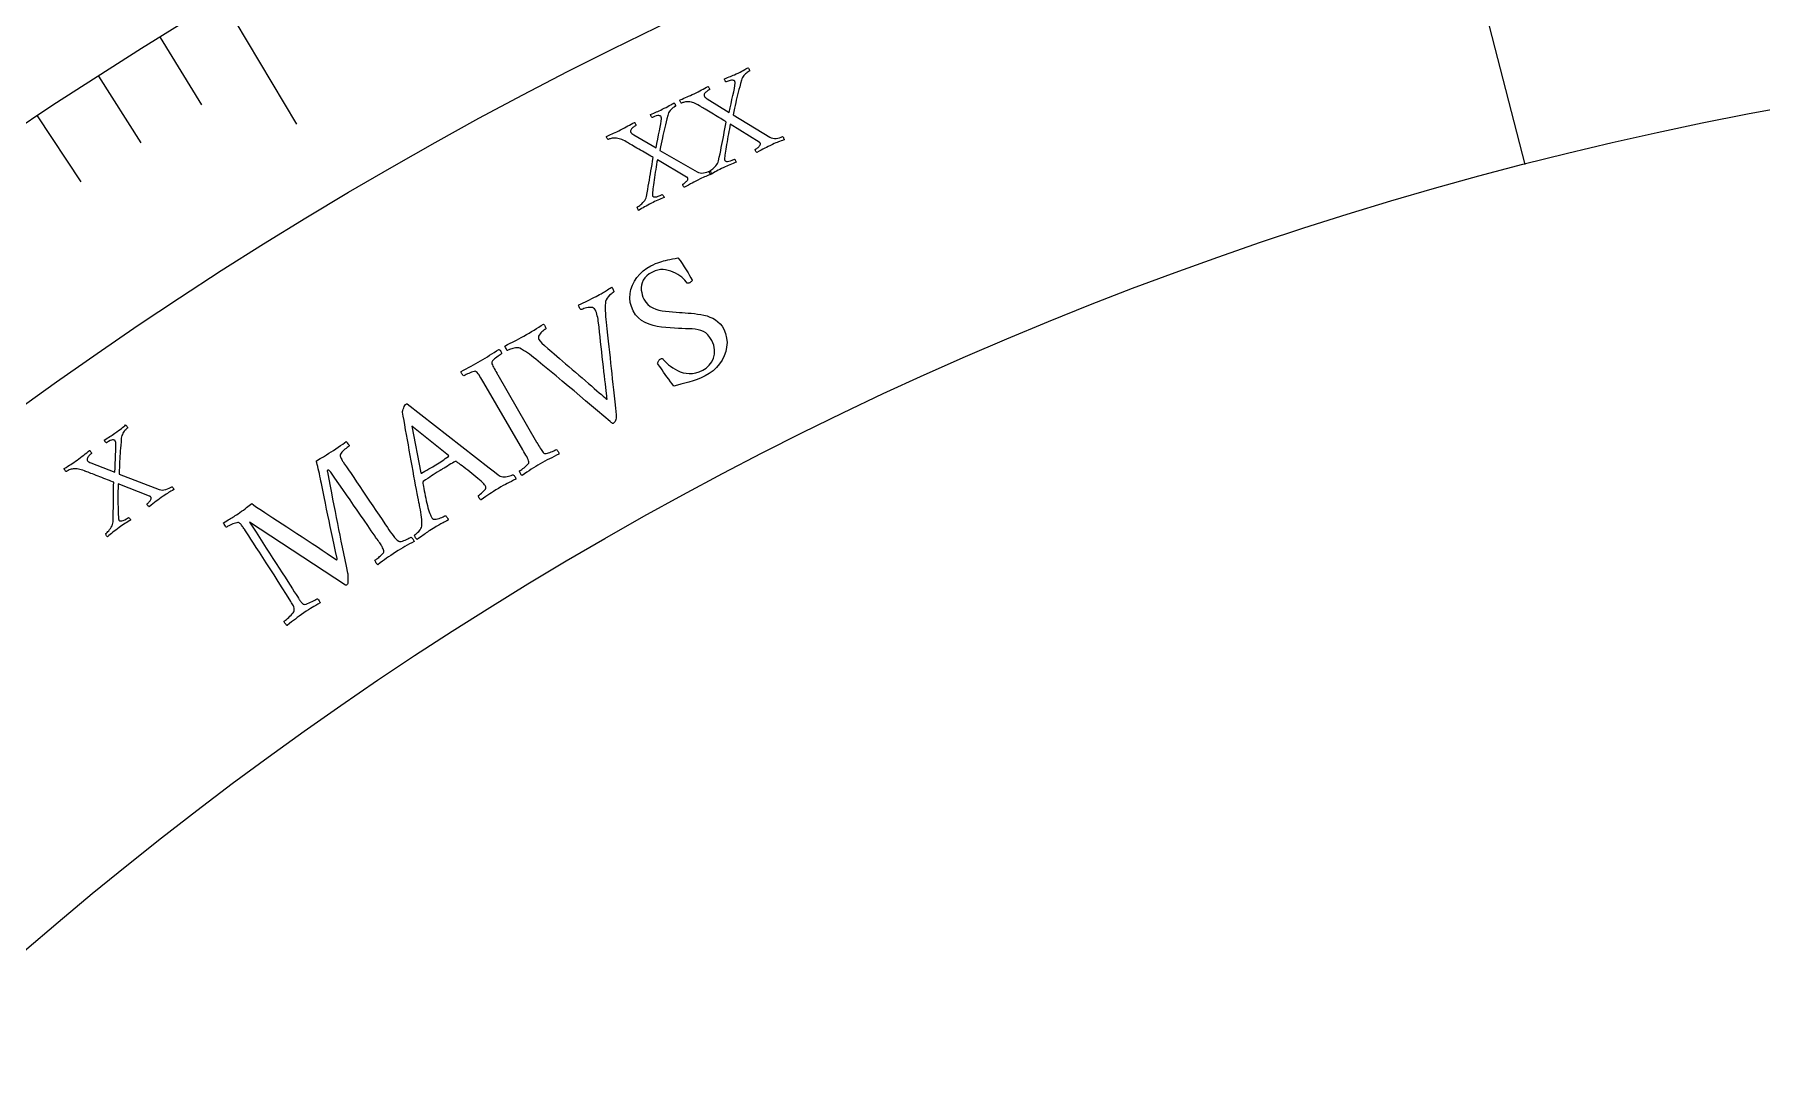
# Model space of a CAD drawing. Header units: millimetres. Extents: x -76 to 76, y -76 to 98.
# Drawn here: x -33.43 to -9.52, y 37.03 to 51.48 of the extents above; entities that cross this region are included whole.
import ezdxf

# ---------------------------------------------------------------- set-up
doc = ezdxf.new("R2010")
doc.units = ezdxf.units.MM
for name, color, linetype in [('ENGRAVE', 7, 'Continuous'), ('ENGRAVE_FINE', 8, 'Continuous'), ('TEXT', 5, 'Continuous')]:
    doc.layers.add(name, color=color, linetype=linetype)

msp = doc.modelspace()

# ---------------------------------------------------------------- linework, layer by layer
at = {"layer": 'ENGRAVE'}
for points in [[(-15.071, 58.5102), (-12.7961, 49.6785)], [(-30.8292, 51.9629), (-29.8054, 50.2373)]]:
    msp.add_lwpolyline(points, dxfattribs=at)
for radius in [74.48, 74.48, 72.485, 68.78, 68.78, 65.854, 60.42, 60.42, 57.228, 51.3, 51.3]:
    msp.add_circle((0, 0), radius, dxfattribs=at)
at = {"layer": 'ENGRAVE_FINE'}
for points in [[(-31.6926, 51.4408), (-31.1185, 50.509)], [(-32.5474, 50.9043), (-31.9578, 49.9822)], [(-33.3933, 50.3534), (-32.7884, 49.4413)]]:
    msp.add_lwpolyline(points, dxfattribs=at)
at = {"layer": 'TEXT'}
for points in [[(-24.2976, 50.6612), (-24.27, 50.6746), (-24.2438, 50.6877), (-24.2188, 50.7005), (-24.1951, 50.7131), (-24.1722, 50.7254), (-24.1494, 50.7375), (-24.1267, 50.7494), (-24.1042, 50.7611), (-24.101, 50.7578), (-24.0975, 50.7529), (-24.0936, 50.7462), (-24.0893, 50.7378), (-24.0859, 50.7294), (-24.0843, 50.7231), (-24.0846, 50.7186), (-24.0868, 50.7162), (-24.0928, 50.713), (-24.1001, 50.7087), (-24.1084, 50.7032), (-24.1179, 50.6966), (-24.1276, 50.6892), (-24.1365, 50.6811), (-24.1447, 50.6725), (-24.1521, 50.6632), (-24.1576, 50.6536), (-24.1602, 50.6439), (-24.1598, 50.634), (-24.1565, 50.624), (-24.1509, 50.6154), (-24.1424, 50.6065), (-24.1308, 50.5974), (-24.1163, 50.5881), (-23.8115, 50.4022), (-23.7988, 50.4633), (-23.7862, 50.5228), (-23.7737, 50.5805), (-23.7612, 50.6364), (-23.7499, 50.6883), (-23.7407, 50.7337), (-23.7338, 50.7726), (-23.729, 50.805), (-23.7287, 50.8099), (-23.7289, 50.8145), (-23.7296, 50.8189), (-23.7308, 50.8231), (-23.7321, 50.8268), (-23.7331, 50.8296), (-23.7339, 50.8316), (-23.7343, 50.8328), (-23.7382, 50.8379), (-23.7445, 50.8423), (-23.7534, 50.8459), (-23.7649, 50.8489), (-23.78, 50.8492), (-23.8001, 50.8452), (-23.825, 50.8367), (-23.8549, 50.8238), (-23.8578, 50.8246), (-23.8613, 50.8276), (-23.8651, 50.833), (-23.8695, 50.8406), (-23.8735, 50.8488), (-23.8765, 50.856), (-23.8784, 50.8622), (-23.8792, 50.8673), (-23.8563, 50.8762), (-23.8347, 50.8846), (-23.8144, 50.8925), (-23.7955, 50.8999), (-23.7768, 50.9074), (-23.7574, 50.9156), (-23.7372, 50.9244), (-23.7163, 50.934), (-23.6876, 50.9476), (-23.6614, 50.9605), (-23.6378, 50.9726), (-23.6167, 50.984), (-23.5978, 50.9946), (-23.5805, 51.0041), (-23.5649, 51.0126), (-23.551, 51.0201), (-23.5478, 51.0171), (-23.5444, 51.0127), (-23.5408, 51.0071), (-23.5369, 51.0001), (-23.5337, 50.9928), (-23.532, 50.9859), (-23.5319, 50.9794), (-23.5333, 50.9735), (-23.5374, 50.9713), (-23.5437, 50.9675), (-23.5519, 50.9622), (-23.5622, 50.9554), (-23.5736, 50.947), (-23.585, 50.9373), (-23.5964, 50.9261), (-23.6079, 50.9134), (-23.6187, 50.8993), (-23.6281, 50.884), (-23.6359, 50.8672), (-23.6423, 50.8492), (-23.6548, 50.8022), (-23.6664, 50.7585), (-23.6772, 50.7179), (-23.6872, 50.6806), (-23.6966, 50.6448), (-23.7055, 50.609), (-23.7141, 50.5731), (-23.7223, 50.5372), (-23.7305, 50.4995), (-23.7393, 50.4586), (-23.7486, 50.4142), (-23.7584, 50.3665), (-23.2503, 50.0587), (-23.2309, 50.0492), (-23.2097, 50.0434), (-23.1867, 50.0413), (-23.1619, 50.0429), (-23.1371, 50.0469), (-23.1141, 50.0523), (-23.0928, 50.0589), (-23.0733, 50.0668), (-23.0696, 50.0639), (-23.0659, 50.0594), (-23.0622, 50.0531), (-23.0586, 50.0452), (-23.0555, 50.0373), (-23.0533, 50.0311), (-23.052, 50.0267), (-23.0516, 50.0239), (-23.074, 50.0154), (-23.0948, 50.0075), (-23.114, 50.0002), (-23.1316, 49.9936), (-23.1492, 49.9867), (-23.1684, 49.9787), (-23.1892, 49.9695), (-23.2116, 49.9593), (-23.2423, 49.9449), (-23.2707, 49.9311), (-23.297, 49.918), (-23.3211, 49.9055), (-23.3451, 49.8927), (-23.3711, 49.879), (-23.3991, 49.8641), (-23.429, 49.8482), (-23.4336, 49.8509), (-23.4381, 49.8554), (-23.4425, 49.8618), (-23.4469, 49.8702), (-23.4503, 49.8785), (-23.4519, 49.8849), (-23.4516, 49.8893), (-23.4495, 49.8917), (-23.4443, 49.8945), (-23.4379, 49.8986), (-23.4303, 49.904), (-23.4215, 49.9106), (-23.4125, 49.9181), (-23.4041, 49.9261), (-23.3962, 49.9347), (-23.389, 49.9438), (-23.3834, 49.9529), (-23.3803, 49.9614), (-23.3797, 49.9693), (-23.3817, 49.9766), (-23.3827, 49.9782), (-23.384, 49.98), (-23.3858, 49.9819), (-23.388, 49.984), (-23.3905, 49.9861), (-23.3928, 49.9877), (-23.3952, 49.9891), (-23.3975, 49.9901), (-23.7969, 50.2383), (-23.8034, 50.2069), (-23.81, 50.1739), (-23.8166, 50.1394), (-23.8233, 50.1032), (-23.8299, 50.0665), (-23.8363, 50.0303), (-23.8426, 49.9944), (-23.8487, 49.959), (-23.8544, 49.9249), (-23.8594, 49.893), (-23.8638, 49.8633), (-23.8676, 49.8358), (-23.8708, 49.8115), (-23.8733, 49.7912), (-23.8752, 49.7751), (-23.8764, 49.7631), (-23.8764, 49.7609), (-23.8765, 49.7583), (-23.8765, 49.7552), (-23.8766, 49.7516), (-23.8764, 49.7478), (-23.8757, 49.7439), (-23.8746, 49.7401), (-23.873, 49.7362), (-23.8681, 49.7302), (-23.86, 49.726), (-23.8488, 49.7237), (-23.8345, 49.7232), (-23.8167, 49.7255), (-23.7949, 49.7315), (-23.7692, 49.7411), (-23.7396, 49.7543), (-23.7357, 49.7516), (-23.7317, 49.7472), (-23.7275, 49.7412), (-23.7231, 49.7337), (-23.7193, 49.7261), (-23.7169, 49.72), (-23.7157, 49.7155), (-23.7158, 49.7124), (-23.7374, 49.704), (-23.7592, 49.6953), (-23.7811, 49.6864), (-23.8031, 49.6774), (-23.825, 49.6681), (-23.8466, 49.6586), (-23.8679, 49.649), (-23.8888, 49.6391), (-23.9169, 49.6254), (-23.9427, 49.6124), (-23.9663, 49.6001), (-23.9876, 49.5886), (-24.0079, 49.5772), (-24.0286, 49.5656), (-24.0496, 49.5537), (-24.0709, 49.5415), (-24.0743, 49.5453), (-24.0774, 49.5505), (-24.0805, 49.5571), (-24.0833, 49.565), (-24.0858, 49.5729), (-24.0875, 49.579), (-24.0885, 49.5834), (-24.0889, 49.5862), (-24.0844, 49.5888), (-24.077, 49.5936), (-24.0669, 49.6006), (-24.0538, 49.6099), (-24.0394, 49.6209), (-24.0249, 49.6334), (-24.0104, 49.6473), (-23.9959, 49.6627), (-23.9827, 49.679), (-23.9723, 49.6958), (-23.9645, 49.713), (-23.9595, 49.7308), (-23.9491, 49.7805), (-23.9394, 49.828), (-23.9301, 49.8734), (-23.9215, 49.9166), (-23.9132, 49.9587), (-23.905, 50.0008), (-23.8969, 50.043), (-23.8889, 50.0853), (-23.8808, 50.1284), (-23.8721, 50.1734), (-23.8629, 50.2201), (-23.8532, 50.2685), (-23.8694, 50.279), (-23.8877, 50.2904), (-23.908, 50.3029), (-23.9304, 50.3164), (-23.954, 50.3307), (-23.978, 50.3453), (-24.0025, 50.3603), (-24.0275, 50.3757), (-24.0522, 50.391), (-24.0763, 50.4056), (-24.0995, 50.4197), (-24.122, 50.4332), (-24.1432, 50.4458), (-24.1623, 50.4572), (-24.1795, 50.4674), (-24.1946, 50.4765), (-24.207, 50.4839), (-24.2158, 50.4891), (-24.2212, 50.4923), (-24.2229, 50.4933), (-24.2444, 50.5065), (-24.2646, 50.5176), (-24.2835, 50.5267), (-24.3011, 50.5339), (-24.3184, 50.5394), (-24.3366, 50.5439), (-24.3555, 50.5473), (-24.3752, 50.5496), (-24.3885, 50.5503), (-24.4021, 50.5497), (-24.4159, 50.548), (-24.43, 50.5451), (-24.4433, 50.5415), (-24.4548, 50.538), (-24.4646, 50.5346), (-24.4725, 50.5312), (-24.4758, 50.531), (-24.4795, 50.5335), (-24.4834, 50.5387), (-24.4878, 50.5467), (-24.4915, 50.5553), (-24.4937, 50.5629), (-24.4943, 50.5692), (-24.4935, 50.5744), (-24.4659, 50.5867), (-24.4403, 50.598), (-24.4168, 50.6081), (-24.3952, 50.6171), (-24.3737, 50.6262), (-24.3503, 50.6366), (-24.3249, 50.6483), (-24.2976, 50.6612)], [(-25.3157, 50.1602), (-25.2884, 50.1741), (-25.2624, 50.1878), (-25.2377, 50.2011), (-25.2143, 50.2141), (-25.1916, 50.2269), (-25.1691, 50.2394), (-25.1467, 50.2518), (-25.1244, 50.2639), (-25.1211, 50.2608), (-25.1175, 50.2559), (-25.1134, 50.2493), (-25.109, 50.2409), (-25.1054, 50.2327), (-25.1037, 50.2263), (-25.1039, 50.2219), (-25.106, 50.2194), (-25.112, 50.2161), (-25.1192, 50.2116), (-25.1274, 50.206), (-25.1368, 50.1992), (-25.1463, 50.1916), (-25.1551, 50.1833), (-25.1631, 50.1745), (-25.1703, 50.1652), (-25.1756, 50.1555), (-25.178, 50.1457), (-25.1774, 50.1358), (-25.1739, 50.1259), (-25.1682, 50.1174), (-25.1594, 50.1087), (-25.1477, 50.0998), (-25.1329, 50.0908), (-24.8245, 49.9111), (-24.813, 49.9725), (-24.8016, 50.0321), (-24.7903, 50.0901), (-24.7789, 50.1463), (-24.7686, 50.1984), (-24.7604, 50.2439), (-24.7542, 50.2829), (-24.7502, 50.3154), (-24.75, 50.3203), (-24.7502, 50.325), (-24.751, 50.3294), (-24.7523, 50.3335), (-24.7536, 50.3372), (-24.7547, 50.34), (-24.7555, 50.342), (-24.756, 50.3431), (-24.76, 50.3482), (-24.7664, 50.3524), (-24.7754, 50.3559), (-24.7869, 50.3586), (-24.802, 50.3586), (-24.822, 50.3542), (-24.8468, 50.3452), (-24.8764, 50.3317), (-24.8793, 50.3324), (-24.8828, 50.3354), (-24.8868, 50.3407), (-24.8913, 50.3482), (-24.8955, 50.3563), (-24.8986, 50.3635), (-24.9006, 50.3696), (-24.9015, 50.3747), (-24.8788, 50.3841), (-24.8574, 50.393), (-24.8373, 50.4012), (-24.8185, 50.409), (-24.8, 50.4169), (-24.7807, 50.4254), (-24.7608, 50.4347), (-24.74, 50.4447), (-24.7116, 50.4589), (-24.6857, 50.4723), (-24.6623, 50.4849), (-24.6415, 50.4967), (-24.6227, 50.5077), (-24.6056, 50.5175), (-24.5902, 50.5264), (-24.5765, 50.5341), (-24.5733, 50.5312), (-24.5698, 50.5269), (-24.566, 50.5213), (-24.562, 50.5144), (-24.5587, 50.5071), (-24.5568, 50.5003), (-24.5566, 50.4938), (-24.5578, 50.4879), (-24.562, 50.4855), (-24.5681, 50.4817), (-24.5763, 50.4762), (-24.5864, 50.4692), (-24.5976, 50.4606), (-24.6088, 50.4506), (-24.62, 50.4392), (-24.6313, 50.4263), (-24.6418, 50.412), (-24.6508, 50.3964), (-24.6583, 50.3796), (-24.6643, 50.3614), (-24.6758, 50.3142), (-24.6866, 50.2702), (-24.6966, 50.2294), (-24.7058, 50.1919), (-24.7145, 50.156), (-24.7227, 50.12), (-24.7306, 50.0839), (-24.738, 50.0478), (-24.7455, 50.01), (-24.7534, 49.9689), (-24.7618, 49.9244), (-24.7707, 49.8765), (-24.2564, 49.579), (-24.2369, 49.5699), (-24.2156, 49.5645), (-24.1926, 49.5629), (-24.1678, 49.565), (-24.1431, 49.5695), (-24.1201, 49.5753), (-24.099, 49.5823), (-24.0796, 49.5907), (-24.0759, 49.5879), (-24.0721, 49.5834), (-24.0683, 49.5772), (-24.0646, 49.5694), (-24.0613, 49.5615), (-24.059, 49.5554), (-24.0576, 49.5509), (-24.0571, 49.5482), (-24.0793, 49.5392), (-24.1, 49.5309), (-24.119, 49.5233), (-24.1365, 49.5163), (-24.1539, 49.509), (-24.173, 49.5006), (-24.1936, 49.4911), (-24.2158, 49.4804), (-24.2461, 49.4654), (-24.2743, 49.451), (-24.3003, 49.4373), (-24.3242, 49.4243), (-24.3479, 49.4111), (-24.3736, 49.3968), (-24.4013, 49.3815), (-24.4309, 49.365), (-24.4355, 49.3675), (-24.4401, 49.3719), (-24.4446, 49.3783), (-24.4492, 49.3865), (-24.4528, 49.3948), (-24.4545, 49.4011), (-24.4543, 49.4055), (-24.4522, 49.408), (-24.4471, 49.4109), (-24.4407, 49.4151), (-24.4333, 49.4206), (-24.4247, 49.4274), (-24.4158, 49.4351), (-24.4075, 49.4433), (-24.3999, 49.452), (-24.3928, 49.4613), (-24.3874, 49.4705), (-24.3844, 49.4791), (-24.384, 49.487), (-24.3862, 49.4942), (-24.3872, 49.4958), (-24.3886, 49.4976), (-24.3904, 49.4995), (-24.3927, 49.5016), (-24.3951, 49.5035), (-24.3975, 49.5051), (-24.3999, 49.5064), (-24.4022, 49.5074), (-24.8066, 49.7475), (-24.8124, 49.7159), (-24.8183, 49.6828), (-24.8242, 49.6482), (-24.8302, 49.6119), (-24.8361, 49.5751), (-24.8418, 49.5387), (-24.8473, 49.5027), (-24.8527, 49.4672), (-24.8577, 49.433), (-24.8621, 49.401), (-24.8659, 49.3712), (-24.8691, 49.3437), (-24.8718, 49.3193), (-24.8739, 49.299), (-24.8755, 49.2828), (-24.8764, 49.2708), (-24.8764, 49.2686), (-24.8764, 49.266), (-24.8764, 49.2629), (-24.8764, 49.2593), (-24.8761, 49.2554), (-24.8754, 49.2516), (-24.8742, 49.2478), (-24.8725, 49.2439), (-24.8674, 49.238), (-24.8593, 49.234), (-24.8481, 49.2319), (-24.8338, 49.2318), (-24.816, 49.2344), (-24.7944, 49.2408), (-24.7689, 49.2509), (-24.7395, 49.2648), (-24.7356, 49.2621), (-24.7315, 49.2578), (-24.7272, 49.2519), (-24.7226, 49.2445), (-24.7187, 49.237), (-24.7161, 49.231), (-24.7148, 49.2264), (-24.7149, 49.2234), (-24.7363, 49.2145), (-24.7579, 49.2054), (-24.7796, 49.1961), (-24.8014, 49.1866), (-24.8232, 49.1769), (-24.8446, 49.167), (-24.8656, 49.1568), (-24.8864, 49.1465), (-24.9142, 49.1323), (-24.9397, 49.1188), (-24.963, 49.106), (-24.9841, 49.094), (-25.0042, 49.0823), (-25.0246, 49.0703), (-25.0454, 49.0579), (-25.0665, 49.0453), (-25.0699, 49.049), (-25.0732, 49.0542), (-25.0763, 49.0607), (-25.0793, 49.0686), (-25.0819, 49.0763), (-25.0838, 49.0824), (-25.0849, 49.0869), (-25.0853, 49.0896), (-25.0809, 49.0923), (-25.0736, 49.0973), (-25.0636, 49.1045), (-25.0508, 49.114), (-25.0365, 49.1253), (-25.0223, 49.1381), (-25.0081, 49.1523), (-24.9939, 49.168), (-24.9811, 49.1846), (-24.971, 49.2015), (-24.9636, 49.2189), (-24.9589, 49.2368), (-24.9495, 49.2867), (-24.9407, 49.3344), (-24.9324, 49.38), (-24.9246, 49.4233), (-24.9172, 49.4656), (-24.9099, 49.5079), (-24.9026, 49.5502), (-24.8955, 49.5926), (-24.8882, 49.6359), (-24.8804, 49.681), (-24.8722, 49.7279), (-24.8635, 49.7766), (-24.8799, 49.7867), (-24.8984, 49.7978), (-24.9189, 49.8098), (-24.9416, 49.8229), (-24.9655, 49.8367), (-24.9898, 49.8508), (-25.0146, 49.8653), (-25.0399, 49.8802), (-25.0649, 49.895), (-25.0892, 49.9092), (-25.1128, 49.9228), (-25.1356, 49.9358), (-25.157, 49.948), (-25.1764, 49.959), (-25.1937, 49.9688), (-25.209, 49.9776), (-25.2216, 49.9847), (-25.2305, 49.9898), (-25.2359, 49.9929), (-25.2377, 49.9939), (-25.2594, 50.0066), (-25.2798, 50.0173), (-25.2989, 50.026), (-25.3166, 50.0328), (-25.3341, 50.038), (-25.3523, 50.0422), (-25.3713, 50.0452), (-25.3911, 50.047), (-25.4044, 50.0474), (-25.4179, 50.0466), (-25.4317, 50.0446), (-25.4457, 50.0414), (-25.459, 50.0376), (-25.4704, 50.0339), (-25.4801, 50.0302), (-25.488, 50.0267), (-25.4913, 50.0264), (-25.495, 50.0289), (-25.499, 50.034), (-25.5035, 50.0418), (-25.5074, 50.0504), (-25.5098, 50.0579), (-25.5105, 50.0643), (-25.5098, 50.0695), (-25.4825, 50.0824), (-25.4571, 50.0941), (-25.4338, 50.1047), (-25.4124, 50.1141), (-25.3911, 50.1237), (-25.3679, 50.1345), (-25.3428, 50.1467), (-25.3157, 50.1602)], [(-24.898, 48.2761), (-24.8631, 48.2935), (-24.8306, 48.3083), (-24.8007, 48.3204), (-24.7734, 48.33), (-24.747, 48.338), (-24.7199, 48.3455), (-24.6922, 48.3523), (-24.6639, 48.3586), (-24.6335, 48.365), (-24.5997, 48.3725), (-24.5626, 48.3808), (-24.5221, 48.3902), (-24.4932, 48.3496), (-24.4646, 48.3079), (-24.4364, 48.2651), (-24.4086, 48.2212), (-24.3828, 48.1795), (-24.3608, 48.1433), (-24.3424, 48.1127), (-24.3278, 48.0875), (-24.3252, 48.0821), (-24.3256, 48.076), (-24.329, 48.0693), (-24.3354, 48.0621), (-24.343, 48.0551), (-24.3501, 48.0492), (-24.3566, 48.0445), (-24.3627, 48.041), (-24.3707, 48.0376), (-24.3784, 48.0359), (-24.3858, 48.0357), (-24.393, 48.0372), (-24.4074, 48.0569), (-24.425, 48.0772), (-24.4459, 48.098), (-24.4699, 48.1194), (-24.4965, 48.1401), (-24.525, 48.1592), (-24.5555, 48.1765), (-24.5878, 48.1922), (-24.6216, 48.2054), (-24.6564, 48.2153), (-24.6921, 48.2221), (-24.7287, 48.2256), (-24.7658, 48.225), (-24.8026, 48.2192), (-24.8391, 48.2082), (-24.8755, 48.1921), (-24.9184, 48.1669), (-24.9539, 48.1393), (-24.9818, 48.1093), (-25.0023, 48.0771), (-25.0165, 48.0436), (-25.0257, 48.0098), (-25.0299, 47.9757), (-25.0291, 47.9413), (-25.0244, 47.9076), (-25.017, 47.8757), (-25.0068, 47.8456), (-24.9939, 47.8173), (-24.9686, 47.7763), (-24.9394, 47.742), (-24.9062, 47.7145), (-24.869, 47.6938), (-24.8287, 47.6781), (-24.7862, 47.6658), (-24.7413, 47.6568), (-24.6943, 47.6512), (-24.6459, 47.647), (-24.5973, 47.6426), (-24.5484, 47.638), (-24.4992, 47.6331), (-24.4618, 47.6301), (-24.4225, 47.6269), (-24.3812, 47.6236), (-24.3382, 47.6202), (-24.2942, 47.6159), (-24.2502, 47.6102), (-24.2062, 47.6029), (-24.1623, 47.5942), (-24.1193, 47.5831), (-24.0783, 47.5686), (-24.0392, 47.5508), (-24.0021, 47.5296), (-23.9679, 47.5044), (-23.9376, 47.4746), (-23.911, 47.4402), (-23.8882, 47.4011), (-23.8627, 47.3398), (-23.8474, 47.2779), (-23.8423, 47.2153), (-23.8474, 47.1521), (-23.8612, 47.0899), (-23.8825, 47.0304), (-23.9111, 46.9736), (-23.9471, 46.9195), (-23.9892, 46.8696), (-24.0361, 46.8252), (-24.0877, 46.7864), (-24.1442, 46.7532), (-24.2, 46.7264), (-24.2564, 46.7031), (-24.3135, 46.6834), (-24.3711, 46.6673), (-24.4275, 46.6531), (-24.4806, 46.639), (-24.5304, 46.6252), (-24.5769, 46.6117), (-24.6011, 46.6418), (-24.6256, 46.6733), (-24.6503, 46.7061), (-24.6751, 46.7403), (-24.6991, 46.7742), (-24.7214, 46.8061), (-24.7419, 46.836), (-24.7607, 46.8639), (-24.7768, 46.8884), (-24.7893, 46.9078), (-24.7983, 46.9221), (-24.8037, 46.9315), (-24.8007, 46.9401), (-24.797, 46.9485), (-24.7927, 46.9567), (-24.7877, 46.9646), (-24.7821, 46.9721), (-24.7758, 46.9786), (-24.7688, 46.9842), (-24.7612, 46.9888), (-24.7513, 46.9924), (-24.742, 46.9924), (-24.7333, 46.9888), (-24.7253, 46.9815), (-24.7118, 46.9664), (-24.6949, 46.9492), (-24.6745, 46.93), (-24.6508, 46.9087), (-24.6239, 46.887), (-24.5943, 46.8661), (-24.5619, 46.8461), (-24.5268, 46.827), (-24.4894, 46.8104), (-24.4501, 46.7978), (-24.409, 46.7892), (-24.3661, 46.7846), (-24.3215, 46.7856), (-24.2754, 46.7937), (-24.2278, 46.8088), (-24.1786, 46.8311), (-24.1293, 46.8622), (-24.088, 46.9005), (-24.0547, 46.9461), (-24.0293, 46.999), (-24.0147, 47.0565), (-24.0138, 47.1163), (-24.0265, 47.1784), (-24.0529, 47.2427), (-24.0782, 47.2858), (-24.1061, 47.321), (-24.1368, 47.3483), (-24.1701, 47.3678), (-24.206, 47.3817), (-24.2441, 47.3922), (-24.2845, 47.3993), (-24.3273, 47.4031), (-24.3719, 47.4051), (-24.4182, 47.407), (-24.4661, 47.4087), (-24.5156, 47.4103), (-24.5718, 47.4139), (-24.6294, 47.4184), (-24.6884, 47.4237), (-24.7489, 47.4298), (-24.809, 47.4386), (-24.867, 47.4519), (-24.9228, 47.4698), (-24.9765, 47.4922), (-25.0262, 47.5208), (-25.0702, 47.5571), (-25.1084, 47.6011), (-25.1407, 47.653), (-25.1669, 47.7124), (-25.1832, 47.7721), (-25.1894, 47.8322), (-25.1856, 47.8927), (-25.173, 47.9521), (-25.153, 48.009), (-25.1254, 48.0635), (-25.0903, 48.1154), (-25.0492, 48.1635), (-25.0035, 48.2063), (-24.9531, 48.2439), (-24.898, 48.2761)], [(-26.6554, 47.3048), (-26.6191, 47.3255), (-26.5836, 47.3463), (-26.5489, 47.3671), (-26.515, 47.388), (-26.4816, 47.4088), (-26.4484, 47.4293), (-26.4154, 47.4495), (-26.3826, 47.4693), (-26.3775, 47.4648), (-26.3721, 47.4578), (-26.3661, 47.4483), (-26.3597, 47.4363), (-26.3543, 47.4243), (-26.3512, 47.4149), (-26.3505, 47.408), (-26.3521, 47.4037), (-26.3581, 47.4), (-26.3666, 47.3939), (-26.3777, 47.3854), (-26.3915, 47.3745), (-26.406, 47.3619), (-26.4195, 47.3485), (-26.4319, 47.3342), (-26.4433, 47.319), (-26.4517, 47.3034), (-26.4551, 47.2877), (-26.4537, 47.272), (-26.4473, 47.2563), (-26.432, 47.235), (-26.4062, 47.207), (-26.37, 47.1724), (-26.3233, 47.131), (-26.2984, 47.1098), (-26.2697, 47.0854), (-26.2372, 47.0577), (-26.2009, 47.0269), (-26.1617, 46.9935), (-26.1206, 46.9585), (-26.0777, 46.9217), (-26.033, 46.8831), (-25.9873, 46.8437), (-25.9415, 46.8044), (-25.8955, 46.7651), (-25.8495, 46.7258), (-25.8044, 46.6874), (-25.7612, 46.6503), (-25.7201, 46.6148), (-25.6809, 46.5808), (-25.6444, 46.549), (-25.6115, 46.5202), (-25.582, 46.4944), (-25.5561, 46.4717), (-25.5347, 46.4529), (-25.5188, 46.439), (-25.5082, 46.43), (-25.5031, 46.4259), (-25.5039, 46.4355), (-25.5055, 46.4529), (-25.5081, 46.4779), (-25.5117, 46.5108), (-25.516, 46.55), (-25.521, 46.5941), (-25.5267, 46.6432), (-25.533, 46.6972), (-25.5398, 46.7552), (-25.5469, 46.8161), (-25.5542, 46.88), (-25.5618, 46.9469), (-25.5695, 47.0155), (-25.5773, 47.0846), (-25.5851, 47.1542), (-25.5929, 47.2244), (-25.6006, 47.2938), (-25.608, 47.3611), (-25.6151, 47.4264), (-25.6221, 47.4896), (-25.6248, 47.5133), (-25.6285, 47.5373), (-25.633, 47.5615), (-25.6384, 47.586), (-25.6445, 47.6094), (-25.6511, 47.6303), (-25.6583, 47.6488), (-25.6659, 47.6648), (-25.677, 47.6807), (-25.6908, 47.6923), (-25.7073, 47.6995), (-25.7264, 47.7023), (-25.7468, 47.7021), (-25.767, 47.7002), (-25.7871, 47.6965), (-25.8069, 47.691), (-25.8251, 47.6851), (-25.84, 47.6797), (-25.8517, 47.675), (-25.8603, 47.6709), (-25.8663, 47.6723), (-25.8726, 47.6771), (-25.8792, 47.6851), (-25.8861, 47.6965), (-25.892, 47.7087), (-25.8956, 47.7195), (-25.8969, 47.7288), (-25.8959, 47.7365), (-25.8644, 47.752), (-25.8337, 47.7669), (-25.8039, 47.7811), (-25.7748, 47.7947), (-25.7457, 47.8085), (-25.716, 47.8231), (-25.6857, 47.8385), (-25.6547, 47.8549), (-25.6295, 47.8685), (-25.6071, 47.8808), (-25.5874, 47.8917), (-25.5707, 47.9013), (-25.5554, 47.9103), (-25.5404, 47.9193), (-25.5256, 47.9284), (-25.5109, 47.9375), (-25.4956, 47.9471), (-25.4785, 47.9577), (-25.4596, 47.9692), (-25.439, 47.9816), (-25.4341, 47.9769), (-25.4289, 47.9695), (-25.4233, 47.9593), (-25.4174, 47.9464), (-25.4124, 47.9338), (-25.4094, 47.9244), (-25.4086, 47.9183), (-25.4099, 47.9154), (-25.4187, 47.9098), (-25.4313, 47.9004), (-25.4476, 47.8872), (-25.4677, 47.8702), (-25.4876, 47.8504), (-25.5035, 47.8292), (-25.5154, 47.8064), (-25.5234, 47.7821), (-25.527, 47.7618), (-25.5291, 47.7349), (-25.5296, 47.7013), (-25.5286, 47.6611), (-25.5264, 47.6182), (-25.5237, 47.5765), (-25.5202, 47.536), (-25.5162, 47.4969), (-25.5066, 47.4061), (-25.4972, 47.3192), (-25.4882, 47.2362), (-25.4795, 47.157), (-25.4711, 47.0803), (-25.4629, 47.005), (-25.455, 46.9309), (-25.4473, 46.8582), (-25.4397, 46.7855), (-25.4317, 46.7114), (-25.4235, 46.636), (-25.4151, 46.5592), (-25.4064, 46.4796), (-25.3974, 46.3958), (-25.3882, 46.3076), (-25.3787, 46.2152), (-25.377, 46.1905), (-25.3776, 46.1688), (-25.3805, 46.1504), (-25.3856, 46.1351), (-25.3925, 46.1223), (-25.4006, 46.1114), (-25.4099, 46.1024), (-25.4205, 46.0953), (-25.4242, 46.0944), (-25.4286, 46.0955), (-25.4338, 46.0987), (-25.4397, 46.1038), (-25.4457, 46.1094), (-25.4512, 46.114), (-25.4561, 46.1176), (-25.4605, 46.1202), (-25.55, 46.1966), (-25.6366, 46.2703), (-25.7203, 46.3413), (-25.8011, 46.4098), (-25.8807, 46.4771), (-25.9612, 46.5449), (-26.0424, 46.6132), (-26.1244, 46.6819), (-26.2091, 46.7524), (-26.2987, 46.8262), (-26.393, 46.9031), (-26.4921, 46.9831), (-26.5224, 47.0078), (-26.5517, 47.0308), (-26.5798, 47.0522), (-26.6069, 47.072), (-26.6335, 47.0903), (-26.6602, 47.107), (-26.687, 47.1221), (-26.7138, 47.1358), (-26.7255, 47.1404), (-26.739, 47.1429), (-26.7543, 47.1433), (-26.7714, 47.1416), (-26.7892, 47.1383), (-26.8063, 47.1344), (-26.8227, 47.1296), (-26.8386, 47.1241), (-26.8531, 47.1185), (-26.8653, 47.1133), (-26.8754, 47.1087), (-26.8834, 47.1045), (-26.8855, 47.1058), (-26.8894, 47.1111), (-26.8952, 47.1202), (-26.9029, 47.1334), (-26.9104, 47.1468), (-26.9156, 47.1569), (-26.9185, 47.1637), (-26.9191, 47.1671), (-26.8812, 47.1871), (-26.8465, 47.2051), (-26.815, 47.2211), (-26.7867, 47.235), (-26.7585, 47.2491), (-26.7272, 47.2654), (-26.6928, 47.284), (-26.6554, 47.3048)], [(-27.2561, 46.9613), (-27.2234, 46.9805), (-27.1914, 46.9999), (-27.16, 47.0194), (-27.1293, 47.0391), (-27.0985, 47.0589), (-27.0669, 47.0791), (-27.0345, 47.0994), (-27.0013, 47.1201), (-26.9944, 47.117), (-26.9877, 47.1115), (-26.9814, 47.1037), (-26.9754, 47.0934), (-26.9704, 47.0825), (-26.9671, 47.0729), (-26.9655, 47.0646), (-26.9655, 47.0575), (-26.9737, 47.0526), (-26.9844, 47.0456), (-26.9978, 47.0365), (-27.0137, 47.0254), (-27.0306, 47.0132), (-27.0466, 47.0009), (-27.0619, 46.9885), (-27.0763, 46.976), (-27.0883, 46.9641), (-27.0965, 46.9532), (-27.1007, 46.9435), (-27.1011, 46.935), (-27.0972, 46.9212), (-27.0917, 46.9062), (-27.0845, 46.89), (-27.0756, 46.8724), (-27.0655, 46.8539), (-27.0549, 46.8346), (-27.0436, 46.8146), (-27.0317, 46.7938), (-27.0297, 46.7904), (-27.0278, 46.7871), (-27.0259, 46.7837), (-27.0239, 46.7804), (-27.022, 46.777), (-27.0201, 46.7737), (-27.0181, 46.7704), (-27.0162, 46.767), (-26.4793, 45.8375), (-26.4773, 45.8342), (-26.4754, 45.8308), (-26.4735, 45.8275), (-26.4715, 45.8241), (-26.4696, 45.8208), (-26.4677, 45.8175), (-26.4657, 45.8141), (-26.4638, 45.8108), (-26.4518, 45.7901), (-26.4402, 45.7705), (-26.429, 45.752), (-26.4183, 45.7345), (-26.4078, 45.7185), (-26.3976, 45.7045), (-26.3876, 45.6923), (-26.3777, 45.6821), (-26.3707, 45.6789), (-26.3605, 45.6779), (-26.3472, 45.6791), (-26.3307, 45.6825), (-26.3126, 45.6875), (-26.2943, 45.6935), (-26.2758, 45.7005), (-26.2572, 45.7085), (-26.24, 45.7164), (-26.2259, 45.7231), (-26.2147, 45.7287), (-26.2066, 45.7331), (-26.2005, 45.7295), (-26.1943, 45.7238), (-26.1877, 45.7161), (-26.1809, 45.7062), (-26.175, 45.6959), (-26.1714, 45.6865), (-26.17, 45.678), (-26.1707, 45.6705), (-26.2048, 45.6539), (-26.2381, 45.6374), (-26.2706, 45.6212), (-26.3024, 45.6052), (-26.3338, 45.5891), (-26.3654, 45.5722), (-26.3971, 45.5546), (-26.4291, 45.5364), (-26.46, 45.5182), (-26.4909, 45.4993), (-26.5218, 45.4799), (-26.5528, 45.4599), (-26.5838, 45.4394), (-26.6151, 45.4186), (-26.6465, 45.3975), (-26.6781, 45.376), (-26.685, 45.3791), (-26.6916, 45.3845), (-26.6979, 45.3923), (-26.704, 45.4026), (-26.7092, 45.4134), (-26.7127, 45.4229), (-26.7145, 45.4312), (-26.7146, 45.4382), (-26.7067, 45.4431), (-26.6964, 45.45), (-26.6835, 45.459), (-26.6681, 45.4699), (-26.6519, 45.4822), (-26.6364, 45.4948), (-26.6218, 45.508), (-26.608, 45.5215), (-26.5966, 45.5344), (-26.589, 45.5453), (-26.5853, 45.5544), (-26.5855, 45.5615), (-26.5899, 45.5781), (-26.5964, 45.5961), (-26.6051, 45.6155), (-26.6158, 45.6362), (-26.6278, 45.6581), (-26.6406, 45.6806), (-26.6539, 45.704), (-26.6678, 45.7281), (-27.2086, 46.6553), (-27.2227, 46.6794), (-27.2366, 46.7027), (-27.2502, 46.7252), (-27.2636, 46.747), (-27.2767, 46.767), (-27.2895, 46.7843), (-27.3022, 46.799), (-27.3146, 46.811), (-27.3213, 46.8155), (-27.3313, 46.8169), (-27.3447, 46.8153), (-27.3615, 46.8105), (-27.3799, 46.8039), (-27.3986, 46.7966), (-27.4174, 46.7887), (-27.4365, 46.78), (-27.454, 46.7717), (-27.4685, 46.7646), (-27.4799, 46.7587), (-27.4883, 46.7541), (-27.4944, 46.7576), (-27.5008, 46.7631), (-27.5075, 46.7708), (-27.5145, 46.7805), (-27.5204, 46.7908), (-27.5242, 46.8002), (-27.5256, 46.8087), (-27.5248, 46.8162), (-27.4902, 46.8349), (-27.4558, 46.8533), (-27.4216, 46.8714), (-27.3876, 46.8892), (-27.3539, 46.9068), (-27.3208, 46.9248), (-27.2882, 46.9429), (-27.2561, 46.9613)], [(-28.0956, 44.9348), (-28.0964, 44.939), (-28.0988, 44.9514), (-28.1028, 44.9722), (-28.1083, 45.0012), (-28.1153, 45.0374), (-28.1234, 45.0795), (-28.1327, 45.1274), (-28.1432, 45.1812), (-28.1544, 45.2397), (-28.166, 45.3016), (-28.1779, 45.3668), (-28.1901, 45.4355), (-28.2027, 45.5063), (-28.2155, 45.578), (-28.2287, 45.6506), (-28.2421, 45.7242), (-28.2555, 45.7975), (-28.2685, 45.8694), (-28.2811, 45.9398), (-28.2932, 46.0087), (-28.3048, 46.0749), (-28.3155, 46.137), (-28.3255, 46.1951), (-28.3346, 46.2491), (-28.3343, 46.2617), (-28.3317, 46.2765), (-28.3268, 46.2935), (-28.3196, 46.3126), (-28.3112, 46.3309), (-28.303, 46.3454), (-28.2949, 46.356), (-28.2869, 46.3627), (-28.2849, 46.3639), (-28.2831, 46.3647), (-28.2817, 46.3651), (-28.2807, 46.365), (-28.2795, 46.3649), (-28.2779, 46.3649), (-28.2757, 46.365), (-28.273, 46.3652), (-27.1361, 45.4817), (-27.0806, 45.4377), (-27.0388, 45.4048), (-27.0109, 45.3833), (-26.9968, 45.373), (-26.983, 45.3652), (-26.9671, 45.3599), (-26.9491, 45.357), (-26.9289, 45.3564), (-26.9081, 45.3576), (-26.888, 45.3601), (-26.8687, 45.3638), (-26.8501, 45.3687), (-26.8336, 45.3739), (-26.8205, 45.3783), (-26.811, 45.382), (-26.8048, 45.385), (-26.7974, 45.3809), (-26.7904, 45.3744), (-26.784, 45.3657), (-26.7779, 45.3545), (-26.7729, 45.3434), (-26.7692, 45.3347), (-26.7669, 45.3283), (-26.766, 45.3242), (-26.7983, 45.3081), (-26.8288, 45.2927), (-26.8576, 45.2781), (-26.8847, 45.2644), (-26.912, 45.2501), (-26.9415, 45.234), (-26.9733, 45.2159), (-27.0072, 45.1959), (-27.0427, 45.1744), (-27.0749, 45.1543), (-27.1036, 45.1357), (-27.1289, 45.1185), (-27.154, 45.101), (-27.1822, 45.0815), (-27.2134, 45.0599), (-27.2476, 45.0363), (-27.2545, 45.0393), (-27.2612, 45.0446), (-27.2677, 45.0524), (-27.2739, 45.0625), (-27.2791, 45.0733), (-27.2822, 45.0831), (-27.2835, 45.0917), (-27.2827, 45.0993), (-27.2718, 45.1066), (-27.2588, 45.1164), (-27.2436, 45.1289), (-27.2262, 45.144), (-27.2096, 45.1598), (-27.1967, 45.1742), (-27.1874, 45.1874), (-27.1819, 45.1992), (-27.1812, 45.2068), (-27.1826, 45.2153), (-27.1861, 45.2249), (-27.1917, 45.2354), (-27.1996, 45.2465), (-27.2113, 45.26), (-27.2269, 45.2759), (-27.2464, 45.2941), (-27.2688, 45.314), (-27.293, 45.3348), (-27.3191, 45.3566), (-27.3471, 45.3792), (-27.3759, 45.4022), (-27.4044, 45.4247), (-27.4328, 45.4467), (-27.4609, 45.4684), (-27.4877, 45.4889), (-27.512, 45.5075), (-27.5338, 45.5241), (-27.5532, 45.5389), (-27.5691, 45.551), (-27.5805, 45.5597), (-27.5873, 45.5649), (-27.5895, 45.5666), (-27.59, 45.5667), (-27.5913, 45.567), (-27.5935, 45.5676), (-27.5966, 45.5683), (-27.6, 45.5689), (-27.603, 45.5689), (-27.6058, 45.5684), (-27.6081, 45.5674), (-27.6262, 45.5577), (-27.6461, 45.5466), (-27.6677, 45.534), (-27.6911, 45.52), (-27.715, 45.5055), (-27.738, 45.4915), (-27.7602, 45.4779), (-27.7815, 45.4649), (-27.787, 45.4615), (-27.7925, 45.4582), (-27.798, 45.4548), (-27.8035, 45.4514), (-27.8089, 45.4481), (-27.814, 45.445), (-27.8188, 45.4421), (-27.8233, 45.4393), (-27.8551, 45.4197), (-27.8843, 45.4016), (-27.9108, 45.3847), (-27.9349, 45.3693), (-27.9591, 45.3533), (-27.9864, 45.3349), (-28.0168, 45.314), (-28.0501, 45.2906), (-28.0512, 45.2896), (-28.0523, 45.2881), (-28.0535, 45.2859), (-28.0547, 45.2832), (-28.0557, 45.2806), (-28.0564, 45.2787), (-28.0569, 45.2776), (-28.057, 45.2772), (-28.0563, 45.2738), (-28.0543, 45.2637), (-28.051, 45.2469), (-28.0463, 45.2233), (-28.0408, 45.195), (-28.0347, 45.1642), (-28.0282, 45.1308), (-28.0212, 45.0949), (-28.014, 45.0584), (-28.0066, 45.0233), (-27.9991, 44.9896), (-27.9916, 44.9572), (-27.9842, 44.9255), (-27.9763, 44.897), (-27.9681, 44.8718), (-27.9594, 44.8499), (-27.9508, 44.8308), (-27.9427, 44.814), (-27.9352, 44.7996), (-27.9281, 44.7875), (-27.9189, 44.7774), (-27.9062, 44.7712), (-27.8901, 44.7688), (-27.8706, 44.7702), (-27.8496, 44.7743), (-27.8292, 44.7798), (-27.8091, 44.7866), (-27.7896, 44.7948), (-27.7722, 44.803), (-27.7586, 44.8095), (-27.7486, 44.8146), (-27.7424, 44.818), (-27.7383, 44.8159), (-27.733, 44.8113), (-27.7266, 44.8043), (-27.719, 44.7947), (-27.7116, 44.7844), (-27.7061, 44.7751), (-27.7022, 44.7667), (-27.7001, 44.7594), (-27.7207, 44.7482), (-27.7397, 44.7379), (-27.7573, 44.7286), (-27.7733, 44.7201), (-27.7886, 44.7121), (-27.8039, 44.7041), (-27.8192, 44.6961), (-27.8345, 44.6881), (-27.8509, 44.6792), (-27.8694, 44.6687), (-27.89, 44.6564), (-27.9127, 44.6423), (-27.9355, 44.6279), (-27.9562, 44.6144), (-27.9748, 44.6018), (-27.9913, 44.5901), (-28.0069, 44.5788), (-28.0224, 44.5675), (-28.0379, 44.5562), (-28.0534, 44.545), (-28.07, 44.533), (-28.0887, 44.5197), (-28.1096, 44.505), (-28.1326, 44.4889), (-28.1366, 44.491), (-28.1415, 44.4958), (-28.1474, 44.5032), (-28.1541, 44.5133), (-28.1606, 44.5242), (-28.1656, 44.5339), (-28.1691, 44.5424), (-28.1711, 44.5498), (-28.1601, 44.5576), (-28.1465, 44.5688), (-28.1303, 44.5833), (-28.1114, 44.6012), (-28.0937, 44.6202), (-28.0809, 44.6383), (-28.0728, 44.6554), (-28.0697, 44.6716), (-28.0674, 44.7027), (-28.0672, 44.7343), (-28.0689, 44.7664), (-28.0726, 44.7989), (-28.0775, 44.832), (-28.083, 44.8657), (-28.089, 44.8999), (-28.0956, 44.9348)], [(-32.8418, 45.5889), (-32.817, 45.6069), (-32.7934, 45.6245), (-32.7711, 45.6415), (-32.75, 45.658), (-32.7296, 45.6742), (-32.7093, 45.6901), (-32.6891, 45.7058), (-32.669, 45.7213), (-32.6653, 45.7187), (-32.6609, 45.7144), (-32.6559, 45.7085), (-32.6502, 45.701), (-32.6453, 45.6934), (-32.6426, 45.6874), (-32.6422, 45.683), (-32.6439, 45.6802), (-32.6493, 45.676), (-32.6557, 45.6705), (-32.6629, 45.6636), (-32.6711, 45.6554), (-32.6793, 45.6464), (-32.6867, 45.6369), (-32.6932, 45.6269), (-32.6989, 45.6166), (-32.7026, 45.6061), (-32.7035, 45.5961), (-32.7014, 45.5865), (-32.6963, 45.5772), (-32.6893, 45.5697), (-32.6793, 45.5625), (-32.6663, 45.5555), (-32.6504, 45.5489), (-32.3176, 45.4196), (-32.3159, 45.482), (-32.314, 45.5427), (-32.3118, 45.6017), (-32.3094, 45.659), (-32.3074, 45.7121), (-32.3063, 45.7584), (-32.3064, 45.7979), (-32.3074, 45.8306), (-32.308, 45.8355), (-32.309, 45.84), (-32.3104, 45.8442), (-32.3123, 45.8482), (-32.3142, 45.8515), (-32.3157, 45.8541), (-32.3168, 45.856), (-32.3175, 45.8571), (-32.3222, 45.8614), (-32.3292, 45.8646), (-32.3386, 45.8666), (-32.3504, 45.8675), (-32.3654, 45.8652), (-32.3844, 45.8577), (-32.4075, 45.8449), (-32.4346, 45.8269), (-32.4376, 45.8272), (-32.4415, 45.8296), (-32.4463, 45.8342), (-32.4519, 45.8409), (-32.4574, 45.8483), (-32.4616, 45.8549), (-32.4645, 45.8606), (-32.4662, 45.8655), (-32.4452, 45.8784), (-32.4254, 45.8904), (-32.4068, 45.9018), (-32.3895, 45.9124), (-32.3724, 45.923), (-32.3548, 45.9345), (-32.3365, 45.9468), (-32.3176, 45.9599), (-32.2917, 45.9783), (-32.2682, 45.9956), (-32.2471, 46.0117), (-32.2284, 46.0267), (-32.2116, 46.0404), (-32.1962, 46.0528), (-32.1824, 46.0639), (-32.17, 46.0738), (-32.1664, 46.0713), (-32.1623, 46.0676), (-32.1577, 46.0627), (-32.1527, 46.0566), (-32.1482, 46.0499), (-32.1453, 46.0434), (-32.144, 46.0371), (-32.1444, 46.031), (-32.1481, 46.028), (-32.1535, 46.0232), (-32.1607, 46.0166), (-32.1697, 46.008), (-32.1794, 45.9978), (-32.1889, 45.9862), (-32.1982, 45.9732), (-32.2073, 45.9587), (-32.2154, 45.9429), (-32.2219, 45.9261), (-32.2267, 45.9083), (-32.2298, 45.8894), (-32.2338, 45.841), (-32.2375, 45.7959), (-32.241, 45.7541), (-32.2443, 45.7155), (-32.2472, 45.6787), (-32.2498, 45.6418), (-32.2519, 45.605), (-32.2536, 45.5682), (-32.255, 45.5297), (-32.2564, 45.4878), (-32.2578, 45.4425), (-32.2591, 45.3939), (-31.7046, 45.1803), (-31.6839, 45.1744), (-31.6621, 45.1725), (-31.6391, 45.1744), (-31.6149, 45.1803), (-31.5912, 45.1887), (-31.5694, 45.198), (-31.5497, 45.2083), (-31.5319, 45.2195), (-31.5277, 45.2173), (-31.5233, 45.2135), (-31.5186, 45.208), (-31.5137, 45.2008), (-31.5092, 45.1936), (-31.5059, 45.1879), (-31.5039, 45.1837), (-31.503, 45.1811), (-31.5235, 45.1688), (-31.5426, 45.1573), (-31.5602, 45.1468), (-31.5764, 45.1371), (-31.5925, 45.1272), (-31.61, 45.116), (-31.6289, 45.1033), (-31.6491, 45.0893), (-31.6767, 45.0697), (-31.7023, 45.0511), (-31.7259, 45.0336), (-31.7474, 45.017), (-31.7688, 45.0003), (-31.792, 44.9821), (-31.8169, 44.9626), (-31.8436, 44.9417), (-31.8485, 44.9435), (-31.8537, 44.9471), (-31.8592, 44.9527), (-31.865, 44.9601), (-31.8699, 44.9677), (-31.8725, 44.9737), (-31.873, 44.9781), (-31.8713, 44.9809), (-31.8667, 44.9846), (-31.8611, 44.9897), (-31.8546, 44.9963), (-31.8471, 45.0043), (-31.8396, 45.0133), (-31.8327, 45.0227), (-31.8265, 45.0325), (-31.821, 45.0428), (-31.817, 45.0527), (-31.8155, 45.0617), (-31.8163, 45.0695), (-31.8196, 45.0764), (-31.8208, 45.0778), (-31.8225, 45.0793), (-31.8246, 45.0809), (-31.8271, 45.0826), (-31.8299, 45.0841), (-31.8325, 45.0854), (-31.835, 45.0863), (-31.8375, 45.0868), (-32.2744, 45.2608), (-32.2752, 45.2288), (-32.2759, 45.1952), (-32.2763, 45.16), (-32.2765, 45.1232), (-32.2766, 45.0859), (-32.2765, 45.0491), (-32.2764, 45.0127), (-32.2761, 44.9768), (-32.2757, 44.9422), (-32.2751, 44.9099), (-32.2742, 44.8799), (-32.2731, 44.8522), (-32.2719, 44.8277), (-32.2708, 44.8073), (-32.2698, 44.7911), (-32.2689, 44.7791), (-32.2686, 44.7769), (-32.2681, 44.7743), (-32.2676, 44.7713), (-32.2671, 44.7677), (-32.2662, 44.764), (-32.2649, 44.7603), (-32.2631, 44.7567), (-32.2608, 44.7532), (-32.2549, 44.7481), (-32.2463, 44.7454), (-32.2348, 44.7451), (-32.2207, 44.7472), (-32.2035, 44.7526), (-32.1832, 44.7623), (-32.1596, 44.7763), (-32.1327, 44.7945), (-32.1284, 44.7925), (-32.1237, 44.7889), (-32.1185, 44.7838), (-32.1129, 44.7771), (-32.1078, 44.7703), (-32.1043, 44.7648), (-32.1024, 44.7605), (-32.102, 44.7575), (-32.1217, 44.7453), (-32.1416, 44.733), (-32.1616, 44.7204), (-32.1817, 44.7076), (-32.2016, 44.6946), (-32.2212, 44.6815), (-32.2404, 44.6682), (-32.2593, 44.6548), (-32.2845, 44.6364), (-32.3077, 44.619), (-32.3287, 44.6028), (-32.3476, 44.5877), (-32.3657, 44.5729), (-32.384, 44.5579), (-32.4025, 44.5424), (-32.4214, 44.5266), (-32.4253, 44.5298), (-32.4294, 44.5344), (-32.4335, 44.5403), (-32.4377, 44.5476), (-32.4415, 44.5549), (-32.4443, 44.5606), (-32.4461, 44.5648), (-32.4469, 44.5675), (-32.4429, 44.5708), (-32.4366, 44.5769), (-32.4278, 44.5856), (-32.4166, 44.597), (-32.4043, 44.6104), (-32.3923, 44.6252), (-32.3805, 44.6415), (-32.3689, 44.6592), (-32.3588, 44.6775), (-32.3514, 44.6959), (-32.3469, 44.7143), (-32.345, 44.7326), (-32.3436, 44.7834), (-32.3423, 44.8319), (-32.3413, 44.8782), (-32.3404, 44.9222), (-32.3396, 44.9651), (-32.339, 45.008), (-32.3384, 45.051), (-32.338, 45.094), (-32.3376, 45.1379), (-32.3369, 45.1837), (-32.3361, 45.2313), (-32.3351, 45.2807), (-32.3529, 45.2881), (-32.3729, 45.2961), (-32.3951, 45.3049), (-32.4195, 45.3142), (-32.4453, 45.3241), (-32.4715, 45.3343), (-32.4983, 45.3447), (-32.5255, 45.3555), (-32.5526, 45.3661), (-32.5788, 45.3764), (-32.6042, 45.3861), (-32.6288, 45.3954), (-32.6518, 45.4041), (-32.6727, 45.412), (-32.6913, 45.419), (-32.7078, 45.4252), (-32.7213, 45.4303), (-32.731, 45.4339), (-32.7367, 45.4361), (-32.7387, 45.4369), (-32.7621, 45.446), (-32.784, 45.4534), (-32.8042, 45.459), (-32.8228, 45.463), (-32.8408, 45.4654), (-32.8594, 45.4666), (-32.8787, 45.4666), (-32.8985, 45.4654), (-32.9117, 45.4637), (-32.9249, 45.4608), (-32.9383, 45.4567), (-32.9516, 45.4513), (-32.9641, 45.4455), (-32.9748, 45.44), (-32.9838, 45.4349), (-32.991, 45.4301), (-32.9942, 45.4294), (-32.9983, 45.4312), (-33.0031, 45.4356), (-33.0088, 45.4427), (-33.0139, 45.4506), (-33.0174, 45.4576), (-33.0192, 45.4637), (-33.0193, 45.469), (-32.9943, 45.486), (-32.9711, 45.5015), (-32.9497, 45.5157), (-32.9301, 45.5283), (-32.9105, 45.5411), (-32.8893, 45.5554), (-32.8664, 45.5714), (-32.8418, 45.5889)], [(-28.2069, 46.0556), (-28.083, 45.4125), (-28.0828, 45.4123), (-28.0821, 45.4116), (-28.0809, 45.4104), (-28.0792, 45.4088), (-28.0774, 45.4073), (-28.0758, 45.4064), (-28.0744, 45.4061), (-28.0732, 45.4065), (-28.0506, 45.419), (-28.0261, 45.4329), (-27.9995, 45.4482), (-27.971, 45.465), (-27.9429, 45.4815), (-27.9179, 45.4965), (-27.8958, 45.5097), (-27.8766, 45.5214), (-27.852, 45.5366), (-27.8287, 45.5514), (-27.8068, 45.5657), (-27.7864, 45.5795), (-27.7661, 45.5934), (-27.7449, 45.6078), (-27.7227, 45.6228), (-27.6995, 45.6384), (-27.6977, 45.6399), (-27.6968, 45.6419), (-27.6967, 45.6444), (-27.6974, 45.6472), (-27.6983, 45.6499), (-27.699, 45.6519), (-27.6994, 45.653), (-27.6996, 45.6534)], [(-30.5901, 44.8609), (-30.5639, 44.8791), (-30.5395, 44.8965), (-30.5171, 44.9132), (-30.4965, 44.9292), (-30.4773, 44.9445), (-30.4588, 44.9591), (-30.441, 44.973), (-30.4239, 44.9862), (-30.4003, 44.9685), (-30.3702, 44.9472), (-30.3333, 44.9222), (-30.2899, 44.8934), (-30.2411, 44.8615), (-30.188, 44.8267), (-30.1308, 44.7891), (-30.0693, 44.7487), (-30.0048, 44.7063), (-29.9382, 44.6627), (-29.8695, 44.618), (-29.7988, 44.5721), (-29.7273, 44.5255), (-29.6563, 44.4788), (-29.5856, 44.432), (-29.5154, 44.3851), (-29.4467, 44.3389), (-29.3807, 44.2942), (-29.3173, 44.251), (-29.2566, 44.2093), (-29.254, 44.2083), (-29.2512, 44.2082), (-29.2483, 44.209), (-29.2452, 44.2107), (-29.2426, 44.2132), (-29.2412, 44.2164), (-29.2411, 44.2203), (-29.2423, 44.2249), (-29.2632, 44.3225), (-29.283, 44.4151), (-29.3018, 44.5028), (-29.3196, 44.5856), (-29.3367, 44.666), (-29.3536, 44.7465), (-29.3703, 44.8271), (-29.3868, 44.9079), (-29.4036, 44.9908), (-29.4213, 45.0779), (-29.4398, 45.1693), (-29.4593, 45.2648), (-29.4657, 45.2967), (-29.4726, 45.3298), (-29.48, 45.3642), (-29.4877, 45.3999), (-29.4954, 45.4349), (-29.5027, 45.4676), (-29.5096, 45.4978), (-29.5161, 45.5256), (-29.5216, 45.5489), (-29.5255, 45.5656), (-29.5279, 45.5755), (-29.5286, 45.5789), (-29.4772, 45.6081), (-29.431, 45.6351), (-29.39, 45.6598), (-29.3542, 45.6822), (-29.3246, 45.7014), (-29.2934, 45.722), (-29.2605, 45.744), (-29.226, 45.7674), (-29.1926, 45.7902), (-29.1633, 45.8104), (-29.138, 45.8281), (-29.1166, 45.8431), (-29.1132, 45.8402), (-29.1079, 45.8342), (-29.1006, 45.8253), (-29.0915, 45.8134), (-29.0827, 45.8016), (-29.0764, 45.7932), (-29.0726, 45.7882), (-29.0713, 45.7865), (-29.0801, 45.7806), (-29.0909, 45.7726), (-29.1037, 45.7625), (-29.1185, 45.7505), (-29.1339, 45.7372), (-29.1485, 45.7237), (-29.1624, 45.7099), (-29.1755, 45.6958), (-29.1867, 45.6824), (-29.1946, 45.6706), (-29.1992, 45.6606), (-29.2007, 45.6522), (-29.1985, 45.6421), (-29.1951, 45.6313), (-29.1905, 45.6198), (-29.1846, 45.6075), (-29.1781, 45.5952), (-29.1717, 45.5837), (-29.1653, 45.5729), (-29.159, 45.5627), (-29.1383, 45.5328), (-29.1131, 45.4959), (-29.0834, 45.4518), (-29.0492, 45.4008), (-29.0115, 45.3445), (-28.9716, 45.285), (-28.9294, 45.2221), (-28.8848, 45.156), (-28.8393, 45.0884), (-28.794, 45.0212), (-28.749, 44.9544), (-28.7042, 44.888), (-28.6609, 44.8237), (-28.6201, 44.7631), (-28.5819, 44.7061), (-28.5463, 44.6529), (-28.5259, 44.6237), (-28.5058, 44.5956), (-28.4859, 44.5683), (-28.4663, 44.5421), (-28.4468, 44.5179), (-28.4274, 44.4967), (-28.408, 44.4785), (-28.3887, 44.4634), (-28.3793, 44.4594), (-28.3673, 44.4584), (-28.3527, 44.4604), (-28.3354, 44.4653), (-28.3169, 44.4722), (-28.2986, 44.4796), (-28.2806, 44.4876), (-28.2627, 44.4963), (-28.2467, 44.5045), (-28.234, 44.5112), (-28.2246, 44.5162), (-28.2186, 44.5197), (-28.2099, 44.5141), (-28.2019, 44.5071), (-28.1947, 44.4986), (-28.1883, 44.4886), (-28.183, 44.479), (-28.1792, 44.4712), (-28.1767, 44.4654), (-28.1757, 44.4616), (-28.2081, 44.444), (-28.2399, 44.4265), (-28.2713, 44.4092), (-28.3022, 44.3919), (-28.3333, 44.3741), (-28.3653, 44.355), (-28.3982, 44.3348), (-28.4321, 44.3133), (-28.4673, 44.2905), (-28.4998, 44.2687), (-28.5295, 44.2481), (-28.5566, 44.2286), (-28.5835, 44.2089), (-28.6127, 44.1874), (-28.6442, 44.1642), (-28.678, 44.1393), (-28.6812, 44.1418), (-28.6858, 44.1465), (-28.6918, 44.1534), (-28.6991, 44.1624), (-28.7063, 44.1723), (-28.7118, 44.1818), (-28.7154, 44.1909), (-28.7173, 44.1997), (-28.7101, 44.2047), (-28.7012, 44.2113), (-28.6908, 44.2195), (-28.6787, 44.2294), (-28.6659, 44.2401), (-28.6533, 44.2512), (-28.6408, 44.2625), (-28.6285, 44.2741), (-28.6173, 44.2853), (-28.6081, 44.2954), (-28.6008, 44.3044), (-28.5954, 44.3123), (-28.5935, 44.3203), (-28.5943, 44.3307), (-28.5979, 44.3435), (-28.6041, 44.3588), (-28.6117, 44.3746), (-28.619, 44.389), (-28.6263, 44.402), (-28.6333, 44.4135), (-28.6417, 44.4262), (-28.6515, 44.4405), (-28.6626, 44.4563), (-28.6752, 44.4738), (-28.6878, 44.4912), (-28.699, 44.5071), (-28.7088, 44.5214), (-28.7171, 44.5341), (-28.7683, 44.6087), (-28.8186, 44.6819), (-28.8679, 44.7536), (-28.9162, 44.8238), (-28.9644, 44.8936), (-29.013, 44.9642), (-29.0622, 45.0357), (-29.112, 45.108), (-29.163, 45.182), (-29.2162, 45.2586), (-29.2715, 45.3379), (-29.3289, 45.4199), (-29.3317, 45.4236), (-29.3359, 45.4284), (-29.3416, 45.4341), (-29.3486, 45.4408), (-29.3561, 45.4467), (-29.3631, 45.4499), (-29.3694, 45.4504), (-29.3752, 45.4482), (-29.377, 45.4457), (-29.3777, 45.4412), (-29.3776, 45.4346), (-29.3765, 45.4259), (-29.3573, 45.3254), (-29.3388, 45.2287), (-29.3208, 45.1359), (-29.3034, 45.0468), (-29.2865, 44.9604), (-29.2698, 44.8755), (-29.2534, 44.7922), (-29.2374, 44.7103), (-29.2213, 44.6289), (-29.2049, 44.547), (-29.1883, 44.4644), (-29.1713, 44.3812), (-29.1537, 44.2962), (-29.1353, 44.208), (-29.1161, 44.1167), (-29.096, 44.0223), (-29.0953, 44.0151), (-29.0944, 44.0048), (-29.0935, 43.9916), (-29.0925, 43.9753), (-29.0916, 43.9576), (-29.0912, 43.9403), (-29.0911, 43.9232), (-29.0914, 43.9065), (-29.0926, 43.8914), (-29.095, 43.8791), (-29.0987, 43.8695), (-29.1037, 43.8628), (-29.1058, 43.8605), (-29.1092, 43.8584), (-29.114, 43.8566), (-29.12, 43.8551), (-29.1217, 43.8553), (-29.1232, 43.8553), (-29.1246, 43.855), (-29.1257, 43.8544), (-30.4553, 44.7284), (-30.4098, 44.659), (-30.3639, 44.5883), (-30.3174, 44.5164), (-30.2706, 44.4432), (-30.2237, 44.37), (-30.1775, 44.2979), (-30.1318, 44.227), (-30.0868, 44.1572), (-30.0431, 44.0897), (-30.0017, 44.0256), (-29.9626, 43.9647), (-29.9257, 43.9072), (-29.8917, 43.854), (-29.8612, 43.8063), (-29.8342, 43.7639), (-29.8107, 43.727), (-29.7914, 43.6967), (-29.7769, 43.6741), (-29.7674, 43.6593), (-29.7628, 43.6522), (-29.7574, 43.6446), (-29.7516, 43.6369), (-29.7452, 43.6289), (-29.7382, 43.6207), (-29.7311, 43.6128), (-29.7241, 43.6057), (-29.7174, 43.5995), (-29.7108, 43.5942), (-29.701, 43.5906), (-29.6878, 43.5904), (-29.6713, 43.5936), (-29.6516, 43.6002), (-29.6304, 43.6089), (-29.6095, 43.6183), (-29.5889, 43.6285), (-29.5686, 43.6394), (-29.5505, 43.6497), (-29.5363, 43.6578), (-29.5261, 43.6638), (-29.5199, 43.6677), (-29.5128, 43.665), (-29.5058, 43.6594), (-29.4988, 43.6511), (-29.4919, 43.64), (-29.4859, 43.6288), (-29.4814, 43.62), (-29.4786, 43.6135), (-29.4774, 43.6095), (-29.5084, 43.5915), (-29.5372, 43.5749), (-29.5637, 43.5595), (-29.5881, 43.5454), (-29.6126, 43.5307), (-29.6398, 43.5137), (-29.6696, 43.4943), (-29.702, 43.4724), (-29.7362, 43.4487), (-29.7672, 43.4266), (-29.7951, 43.406), (-29.8197, 43.387), (-29.8442, 43.3678), (-29.8715, 43.3464), (-29.9015, 43.3228), (-29.9343, 43.2971), (-29.9376, 43.2996), (-29.9423, 43.3041), (-29.9485, 43.3108), (-29.9561, 43.3196), (-29.9636, 43.3293), (-29.9693, 43.3387), (-29.9732, 43.3477), (-29.9753, 43.3564), (-29.9677, 43.3621), (-29.9574, 43.3703), (-29.9445, 43.3812), (-29.9289, 43.3947), (-29.9122, 43.4098), (-29.896, 43.4252), (-29.8803, 43.4411), (-29.865, 43.4574), (-29.8519, 43.4731), (-29.8426, 43.4869), (-29.8371, 43.4989), (-29.8353, 43.509), (-29.836, 43.5245), (-29.8383, 43.5394), (-29.8422, 43.5538), (-29.8477, 43.5677), (-29.8544, 43.5819), (-29.8623, 43.597), (-29.8713, 43.6132), (-29.8813, 43.6304), (-29.9416, 43.7251), (-30.0007, 43.8178), (-30.0586, 43.9086), (-30.1154, 43.9974), (-30.1703, 44.083), (-30.2224, 44.164), (-30.2717, 44.2405), (-30.3184, 44.3124), (-30.3615, 44.3787), (-30.4005, 44.4387), (-30.4352, 44.4921), (-30.4656, 44.5391), (-30.4911, 44.5783), (-30.5107, 44.6085), (-30.5245, 44.6295), (-30.5325, 44.6415), (-30.5405, 44.653), (-30.5484, 44.6642), (-30.5563, 44.675), (-30.5641, 44.6854), (-30.572, 44.6952), (-30.5803, 44.7039), (-30.5889, 44.7117), (-30.5978, 44.7185), (-30.6059, 44.722), (-30.6171, 44.7228), (-30.6314, 44.7209), (-30.6489, 44.7163), (-30.6678, 44.7099), (-30.6866, 44.7028), (-30.7054, 44.695), (-30.724, 44.6865), (-30.7411, 44.6782), (-30.7552, 44.6709), (-30.7662, 44.6648), (-30.7742, 44.6598), (-30.7764, 44.6609), (-30.7808, 44.6658), (-30.7873, 44.6745), (-30.7961, 44.6869), (-30.8047, 44.6997), (-30.8107, 44.7093), (-30.8142, 44.7158), (-30.8151, 44.7191), (-30.7907, 44.7344), (-30.7687, 44.748), (-30.7491, 44.7599), (-30.732, 44.7701), (-30.7161, 44.7795), (-30.7003, 44.789), (-30.6846, 44.7987), (-30.669, 44.8085), (-30.6524, 44.8192), (-30.6337, 44.8315), (-30.613, 44.8454), (-30.5901, 44.8609)]]:
    msp.add_lwpolyline(points, close=True, dxfattribs=at)

doc.saveas('drawing.dxf')
